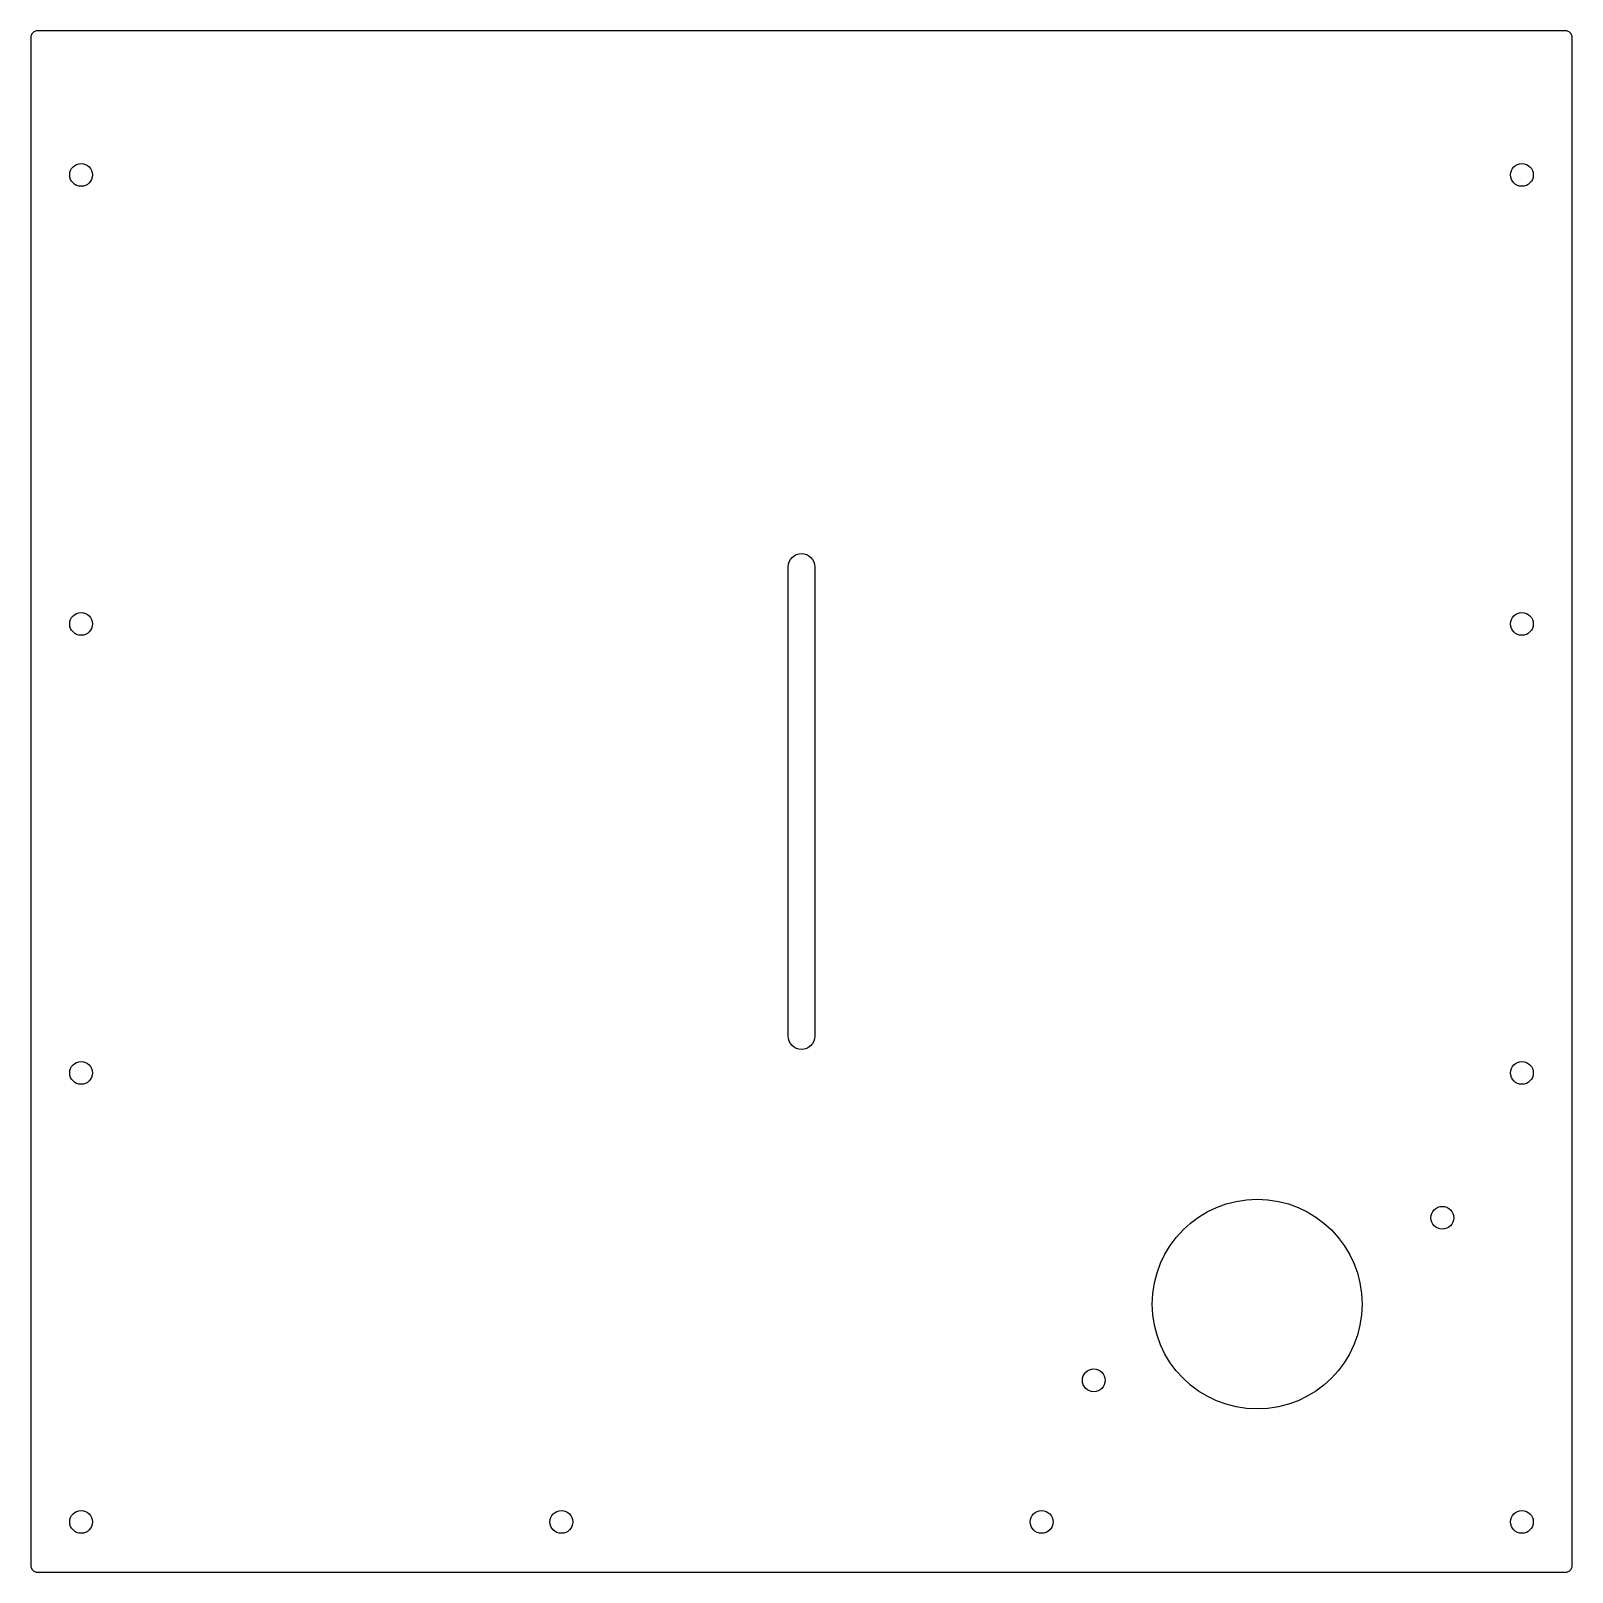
# Model space of a CAD drawing. Header units: millimetres. Extents: x -115 to 115, y 0 to 230.
import ezdxf

# ---------------------------------------------------------------- set-up
doc = ezdxf.new("R2010")
doc.units = ezdxf.units.MM
doc.layers.get('0').update_dxf_attribs({"linetype": 'CONTINUOUS'})

msp = doc.modelspace()

# ---------------------------------------------------------------- linework, layer by layer
for points in [[(115, 229, 0.414214), (114, 230), (-114, 230, 0.414214), (-115, 229), (-115, 1, 0.414214), (-114, 0), (114, 0, 0.414214), (115, 1)], [(2, 150), (2, 80, -1), (-2, 80), (-2, 150, -1)]]:
    msp.add_lwpolyline(points, format="xyb", close=True)
for centre, radius in [((-107.5, 208.5), 1.7), ((107.5, 208.5), 1.7), ((-107.5, 141.5), 1.7), ((107.5, 141.5), 1.7), ((-107.5, 74.5), 1.7), ((107.5, 74.5), 1.7), ((68, 40), 15.65), ((95.62, 52.88), 1.7), ((43.62, 28.63), 1.7), ((-107.5, 7.5), 1.7), ((-35.83, 7.5), 1.7), ((35.83, 7.5), 1.7), ((107.5, 7.5), 1.7)]:
    msp.add_circle(centre, radius)

doc.saveas('drawing.dxf')
